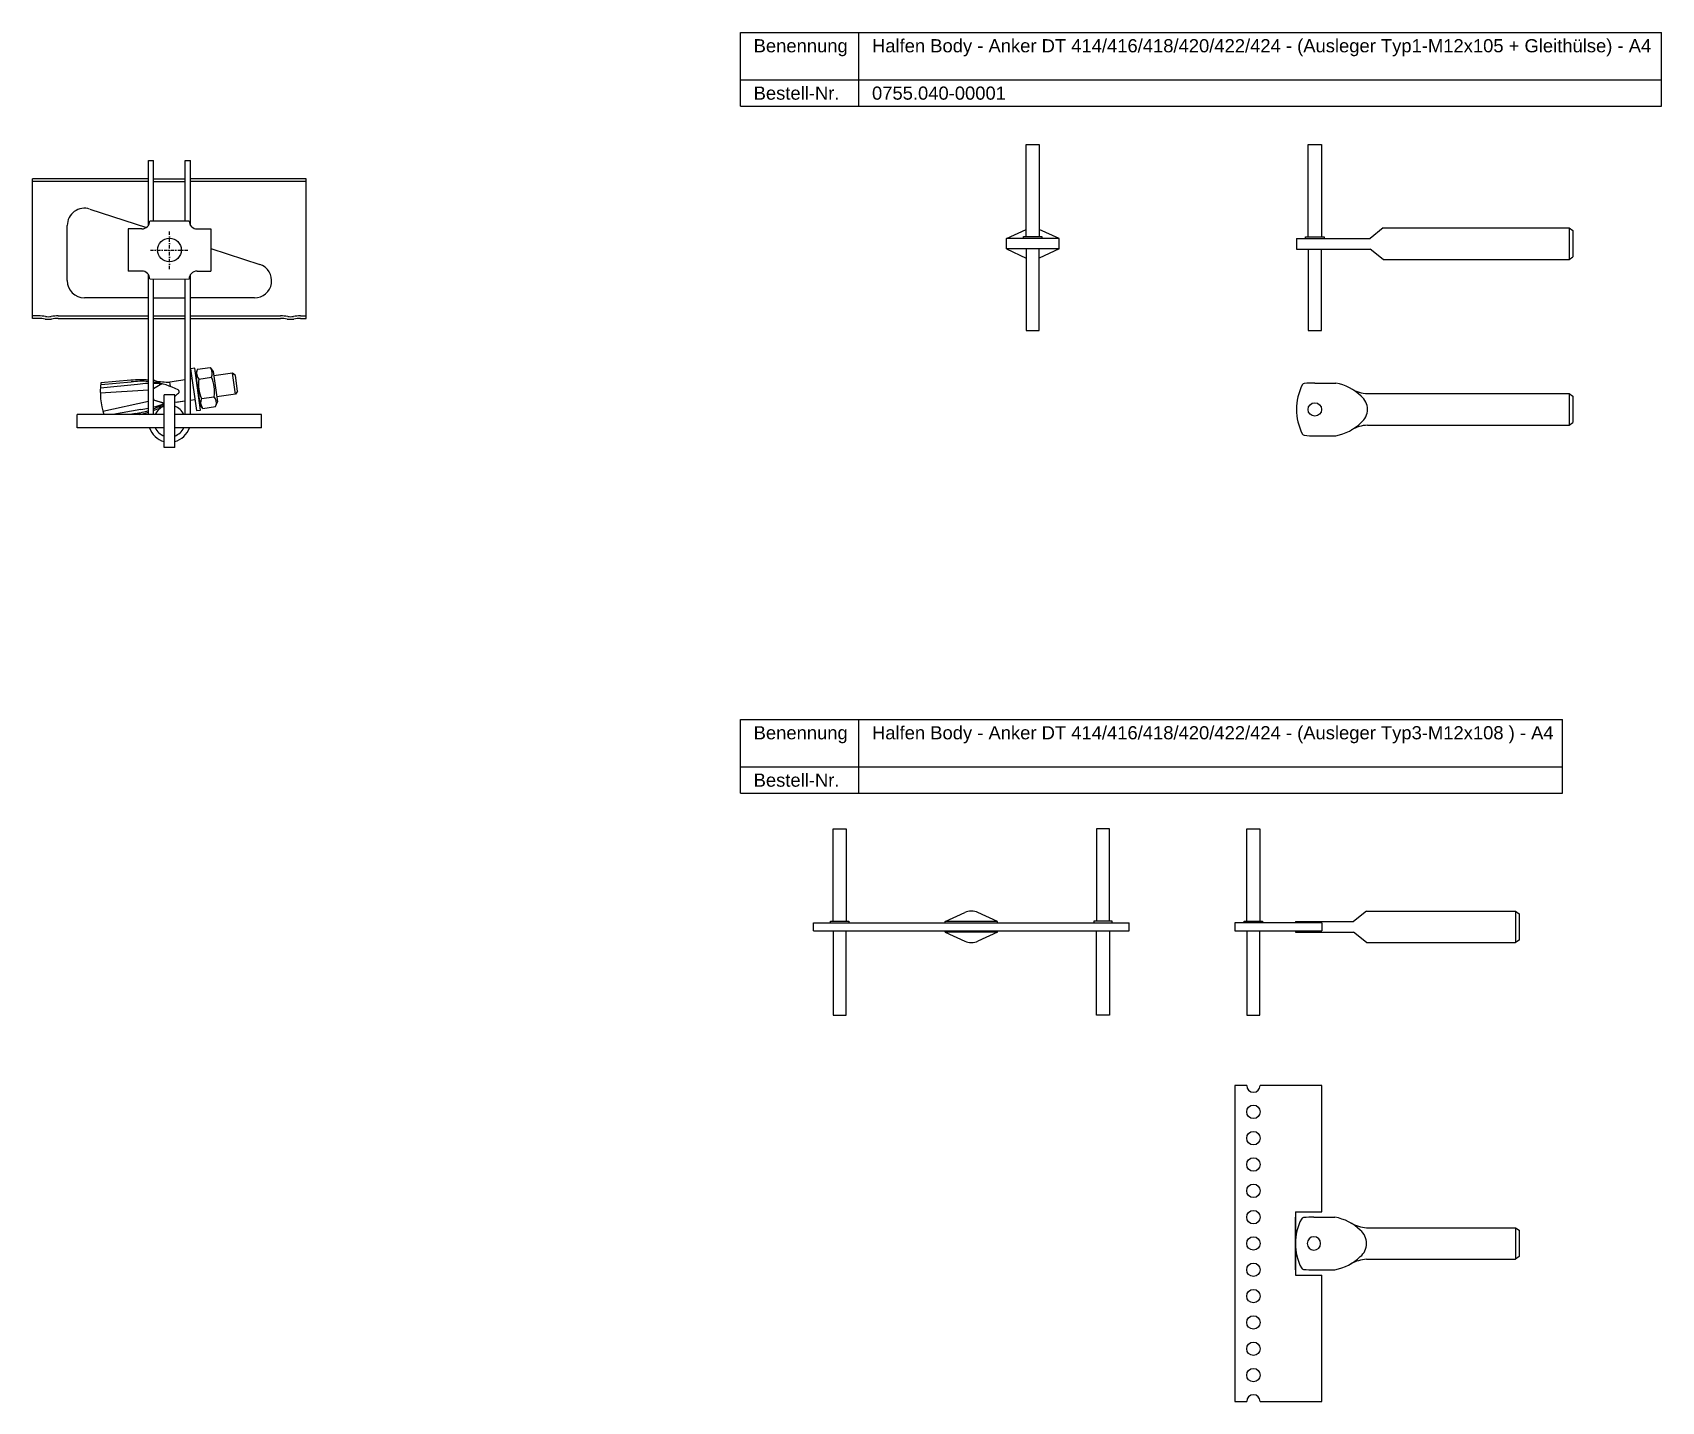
# Model space of a CAD drawing. Header units: millimetres. Extents: x 351 to 1620, y -1209 to 170.
# Drawn here: x 1001 to 1620, y -357 to 163 of the extents above; entities that cross this region are included whole.
import ezdxf

# ---------------------------------------------------------------- set-up
doc = ezdxf.new("R2010")
doc.units = ezdxf.units.MM
doc.header["$LTSCALE"] = 10
doc.linetypes.add('STRICHPUNKT2', pattern=[0.5, 0.25, -0.125, 0, -0.125])
doc.layers.add('HALFEN', color=2, linetype='Continuous')
doc.styles.add('ARIAL50', font='ARIAL.TTF', dxfattribs={"height": 5})

msp = doc.modelspace()

# ---------------------------------------------------------------- linework, layer by layer
at = {"layer": 'HALFEN'}
for p, q in [((1270.24, 162.96), (1620.1, 162.96)), ((1270.24, 134.96), (1270.24, 162.96)), ((1315.2, 134.96), (1315.2, 162.96)), ((1620.1, 134.96), (1620.1, 162.96)), ((1270.24, 144.96), (1620.1, 144.96)), ((1270.24, 134.96), (1620.1, 134.96)), ((1378.75, 85.46), (1378.75, 120.46)), ((1378.75, 120.46), (1383.75, 120.46)), ((1383.75, 120.46), (1383.75, 85.46)), ((1485.93, 85.43), (1485.93, 120.43)), ((1485.93, 120.43), (1490.93, 120.43)), ((1490.93, 120.43), (1490.93, 85.43)), ((1045.3, 89.69), (1045.3, 114.36)), ((1045.3, 114.36), (1047.3, 114.36)), ((1047.3, 91.36), (1047.3, 114.36)), ((1059.3, 91.35), (1059.3, 114.36)), ((1059.3, 114.36), (1061.3, 114.36)), ((1061.3, 89.7), (1061.3, 114.36)), ((1001.3, 54.35), (1001.3, 107.35)), ((1045.3, 107.35), (1001.3, 107.35)), ((1045.3, 106.35), (1001.3, 106.35)), ((1047.3, 107.35), (1059.3, 107.35)), ((1047.3, 106.35), (1059.3, 106.35)), ((1105.3, 107.35), (1061.3, 107.35)), ((1105.3, 106.35), (1061.3, 106.35)), ((1105.3, 54.35), (1105.3, 107.35)), ((1022.99, 95.9), (1044.53, 88.9)), ((1014.48, 68.72), (1014.48, 89.72)), ((1037.6, 88.37), (1037.58, 72.37)), ((1042.81, 88.37), (1037.6, 88.37)), ((1060.81, 91.35), (1045.81, 91.36)), ((1063.81, 88.35), (1069.02, 88.35)), ((1069.02, 88.35), (1069, 72.35)), ((1371.25, 84.76), (1378.74, 88.21)), ((1391.25, 84.76), (1383.76, 88.21)), ((1514.43, 88.73), (1509.43, 84.73)), ((1514.43, 88.73), (1585.03, 88.73)), ((1585.03, 88.73), (1585.03, 76.73)), ((1585.03, 88.73), (1586.43, 87.73)), ((1586.43, 87.73), (1586.43, 77.73)), ((1069.01, 80.95), (1087.62, 74.9)), ((1371.25, 80.76), (1371.25, 84.76)), ((1391.25, 84.76), (1371.25, 84.76)), ((1391.25, 80.76), (1371.25, 80.76)), ((1371.25, 80.76), (1378.74, 77.31)), ((1377.75, 84.76), (1377.75, 85.46)), ((1377.75, 85.46), (1384.75, 85.46)), ((1378.75, 80.76), (1378.75, 49.76)), ((1383.75, 49.76), (1383.75, 80.76)), ((1391.25, 80.76), (1383.76, 77.31)), ((1384.75, 85.46), (1384.75, 84.76)), ((1391.25, 80.76), (1391.25, 84.76)), ((1481.43, 84.73), (1509.43, 84.73)), ((1481.43, 84.73), (1481.43, 80.73)), ((1481.43, 80.73), (1509.43, 80.73)), ((1484.93, 84.73), (1484.93, 85.43)), ((1484.93, 85.43), (1491.93, 85.43)), ((1485.93, 80.73), (1485.93, 49.73)), ((1490.93, 49.73), (1490.93, 80.73)), ((1491.93, 85.43), (1491.93, 84.73)), ((1514.43, 76.73), (1509.43, 80.73)), ((1514.43, 76.73), (1585.03, 76.73)), ((1585.03, 76.73), (1586.43, 77.73)), ((1042.79, 72.37), (1037.58, 72.37)), ((1045.3, 17.86), (1045.3, 71.01)), ((1045.79, 69.36), (1060.79, 69.35)), ((1047.3, 17.86), (1047.3, 69.36)), ((1059.3, 17.86), (1059.3, 69.35)), ((1061.3, 17.86), (1061.3, 71.02)), ((1063.79, 72.35), (1069, 72.35)), ((1045.3, 62.22), (1020.98, 62.22)), ((1047.3, 62.22), (1059.3, 62.22)), ((1085.62, 62.22), (1061.3, 62.22)), ((1003.55, 55.35), (1001.3, 55.35)), ((1003.55, 54.35), (1001.3, 54.35)), ((1011.05, 55.35), (1045.3, 55.35)), ((1011.05, 54.35), (1045.3, 54.35)), ((1047.3, 55.35), (1059.3, 55.35)), ((1047.3, 54.35), (1059.3, 54.35)), ((1061.3, 55.35), (1095.55, 55.35)), ((1061.3, 54.35), (1095.55, 54.35)), ((1103.05, 55.35), (1105.3, 55.35)), ((1103.05, 54.35), (1105.3, 54.35)), ((1378.75, 49.76), (1383.75, 49.76)), ((1485.93, 49.73), (1490.93, 49.73)), ((1059.3, 31.04), (1053.47, 30.22)), ((1059.3, 31.04), (1055.8, 30.55)), ((1059.3, 31.04), (1055.8, 30.55)), ((1062.88, 35.42), (1061.3, 35.2)), ((1061.3, 35.2), (1063.53, 19.36)), ((1061.84, 31.39), (1061.3, 31.32)), ((1065.11, 19.58), (1062.88, 35.42)), ((1063.17, 33.4), (1064.78, 21.91)), ((1063.93, 35.07), (1063.19, 33.25)), ((1063.93, 35.07), (1068.71, 35.75)), ((1064.45, 31.36), (1069.23, 32.03)), ((1068.71, 35.75), (1069.92, 34.19)), ((1069.92, 34.19), (1071.54, 22.7)), ((1077.23, 33.56), (1070.15, 32.56)), ((1078.35, 25.64), (1077.23, 33.56)), ((1078.36, 32.71), (1077.23, 33.56)), ((1079.2, 26.76), (1078.36, 32.71)), ((1045.3, 27.17), (1027.03, 26)), ((1041.14, 29.29), (1027.11, 27.86)), ((1038.69, 30.92), (1027.27, 29.85)), ((1038.75, 30.22), (1027.33, 29.14)), ((1050.35, 29.57), (1047.3, 27.58)), ((1050.35, 29.57), (1047.3, 27.58)), ((1050.35, 29.57), (1047.3, 27.58)), ((1050.35, 29.57), (1047.3, 27.58)), ((1049.33, 29.66), (1050.35, 29.57)), ((1049.33, 29.66), (1050.35, 29.57)), ((1049.33, 29.66), (1050.35, 29.57)), ((1049.33, 29.66), (1050.35, 29.57)), ((1051.3, 5.36), (1051.3, 25.36)), ((1055.3, 25.36), (1051.3, 25.36)), ((1055.3, 25.36), (1051.3, 25.36)), ((1053.69, 28.61), (1053.47, 30.22)), ((1053.71, 28.51), (1053.61, 29.23)), ((1055.3, 5.36), (1055.3, 25.36)), ((1078.35, 25.64), (1071.27, 24.64)), ((1079.2, 26.76), (1078.35, 25.64)), ((1488.43, 29.81), (1496.43, 29.81)), ((1508.44, 25.81), (1585.03, 25.81)), ((1585.03, 25.81), (1585.03, 13.81)), ((1585.03, 25.81), (1586.43, 24.81)), ((1586.43, 24.81), (1586.43, 14.81)), ((1045.3, 22.85), (1028, 19.06)), ((1042.48, 19.78), (1031.74, 17.86)), ((1047.3, 23.8), (1047.37, 23.3)), ((1047.3, 23.8), (1047.37, 23.3)), ((1047.3, 23.8), (1047.37, 23.3)), ((1047.3, 23.8), (1047.37, 23.3)), ((1047.37, 23.3), (1047.3, 23.29)), ((1047.37, 23.3), (1047.3, 23.29)), ((1047.37, 23.3), (1047.3, 23.29)), ((1047.37, 23.3), (1047.3, 23.29)), ((1050.8, 22.25), (1047.37, 23.3)), ((1050.8, 22.25), (1047.37, 23.3)), ((1050.8, 22.25), (1047.37, 23.3)), ((1051.3, 22.09), (1047.37, 23.3)), ((1050.45, 21.69), (1051.3, 22.02)), ((1050.45, 21.69), (1050.8, 21.83)), ((1050.45, 21.69), (1050.8, 21.83)), ((1050.45, 21.69), (1050.8, 21.83)), ((1059.3, 22.96), (1055.3, 22.4)), ((1059.3, 22.96), (1055.8, 22.47)), ((1059.3, 22.96), (1055.8, 22.47)), ((1062.95, 23.47), (1061.3, 23.24)), ((1063.53, 19.36), (1065.11, 19.58)), ((1066.02, 20.2), (1064.81, 21.76)), ((1065.5, 23.92), (1070.28, 24.59)), ((1066.02, 20.2), (1070.8, 20.88)), ((1070.8, 20.88), (1071.54, 22.7)), ((1051.3, 17.86), (1018.3, 17.86)), ((1018.3, 12.86), (1018.3, 17.86)), ((1051.3, 12.86), (1018.3, 12.86)), ((1040.46, 18.24), (1038.41, 17.86)), ((1088.3, 17.86), (1055.3, 17.86)), ((1088.3, 12.86), (1055.3, 12.86)), ((1088.3, 12.86), (1088.3, 17.86)), ((1508.44, 13.81), (1585.03, 13.81)), ((1585.03, 13.81), (1586.43, 14.81)), ((1488.43, 9.81), (1496.43, 9.81)), ((1055.3, 5.36), (1051.3, 5.36)), ((1270.24, -98.02), (1582.53, -98.02)), ((1270.24, -126.02), (1270.24, -98.02)), ((1315.2, -126.02), (1315.2, -98.02)), ((1582.53, -126.02), (1582.53, -98.02)), ((1270.24, -116.02), (1582.53, -116.02)), ((1270.24, -126.02), (1582.53, -126.02)), ((1305.44, -174.56), (1305.44, -139.56)), ((1305.44, -139.56), (1310.44, -139.56)), ((1310.44, -139.56), (1310.44, -174.56)), ((1410.44, -139.56), (1405.44, -139.56)), ((1405.44, -139.56), (1405.44, -174.56)), ((1410.44, -174.56), (1410.44, -139.56)), ((1462.59, -174.56), (1462.59, -139.56)), ((1462.59, -139.56), (1467.59, -139.56)), ((1467.59, -139.56), (1467.59, -174.56)), ((1347.94, -174.76), (1355.43, -171.31)), ((1367.94, -174.76), (1360.45, -171.31)), ((1508.09, -170.76), (1503.09, -174.76)), ((1508.09, -170.76), (1564.69, -170.76)), ((1564.69, -170.76), (1564.69, -182.76)), ((1564.69, -170.76), (1566.09, -171.76)), ((1566.09, -171.76), (1566.09, -181.76)), ((1297.94, -178.26), (1297.94, -175.26)), ((1297.94, -175.26), (1417.94, -175.26)), ((1297.94, -178.26), (1417.94, -178.26)), ((1304.44, -175.26), (1304.44, -174.56)), ((1304.44, -174.56), (1311.44, -174.56)), ((1305.44, -178.26), (1305.44, -210.26)), ((1310.44, -210.26), (1310.44, -178.26)), ((1311.44, -174.56), (1311.44, -175.26)), ((1347.94, -175.26), (1347.94, -174.76)), ((1367.94, -174.76), (1347.94, -174.76)), ((1347.94, -178.76), (1347.94, -178.26)), ((1367.94, -178.76), (1347.94, -178.76)), ((1347.94, -178.76), (1355.43, -182.21)), ((1367.94, -178.76), (1360.45, -182.21)), ((1367.94, -175.26), (1367.94, -174.76)), ((1367.94, -178.76), (1367.94, -178.26)), ((1411.44, -174.56), (1404.44, -174.56)), ((1404.44, -174.56), (1404.44, -175.26)), ((1405.44, -210.26), (1405.44, -178.26)), ((1410.44, -178.26), (1410.44, -210.26)), ((1411.44, -175.26), (1411.44, -174.56)), ((1417.94, -178.26), (1417.94, -175.26)), ((1491.09, -175.26), (1458.09, -175.26)), ((1458.09, -175.26), (1458.09, -178.26)), ((1458.09, -178.26), (1491.09, -178.26)), ((1461.59, -175.26), (1461.59, -174.56)), ((1461.59, -174.56), (1468.59, -174.56)), ((1462.59, -178.26), (1462.59, -210.26)), ((1467.59, -210.26), (1467.59, -178.26)), ((1468.59, -174.56), (1468.59, -175.26)), ((1481.09, -174.76), (1503.09, -174.76)), ((1481.09, -174.76), (1481.09, -175.26)), ((1481.09, -178.26), (1481.09, -178.76)), ((1481.09, -178.76), (1503.09, -178.76)), ((1491.09, -175.26), (1491.09, -178.26)), ((1508.09, -182.76), (1503.09, -178.76)), ((1508.09, -182.76), (1564.69, -182.76)), ((1566.09, -181.76), (1564.69, -182.76)), ((1305.44, -210.26), (1310.44, -210.26)), ((1410.44, -210.26), (1405.44, -210.26)), ((1462.59, -210.26), (1467.59, -210.26)), ((1462.54, -237.03), (1458.09, -237.03)), ((1458.09, -237.03), (1458.09, -357.03)), ((1491.09, -237.03), (1467.64, -237.03)), ((1491.09, -285.03), (1491.09, -237.03)), ((1481.09, -285.03), (1481.09, -309.03)), ((1481.09, -285.03), (1491.09, -285.03)), ((1481.09, -307.03), (1481.09, -287.03)), ((1488.09, -287.03), (1496.09, -287.03)), ((1508.1, -291.03), (1564.69, -291.03)), ((1564.69, -291.03), (1564.69, -303.03)), ((1564.69, -291.03), (1566.09, -292.03)), ((1566.09, -292.03), (1566.09, -302.03)), ((1508.1, -303.03), (1564.69, -303.03)), ((1566.09, -302.03), (1564.69, -303.03)), ((1481.09, -309.03), (1491.09, -309.03)), ((1488.09, -307.03), (1496.09, -307.03)), ((1491.09, -357.03), (1491.09, -309.03)), ((1458.09, -357.03), (1462.54, -357.03)), ((1467.64, -357.03), (1491.09, -357.03))]:
    msp.add_line(p, q, dxfattribs=at)
at = {"layer": 'HALFEN', "color": 1, "linetype": 'STRICHPUNKT2', "ltscale": 0.5}
for p, q in [((1053.3, 73.11), (1053.3, 87.61)), ((1046.05, 80.36), (1060.55, 80.36))]:
    msp.add_line(p, q, dxfattribs=at)
at = {"layer": 'HALFEN'}
for centre, radius in [((1053.3, 80.36), 4.5), ((1488.43, 19.81), 2.55), ((1465.09, -247.03), 2.55), ((1465.09, -257.03), 2.55), ((1465.09, -267.03), 2.55), ((1465.09, -277.03), 2.55), ((1465.09, -287.03), 2.55), ((1465.09, -297.03), 2.55), ((1465.09, -307.03), 2.55), ((1465.09, -317.03), 2.55), ((1465.09, -327.03), 2.55), ((1465.09, -337.03), 2.55), ((1465.09, -347.03), 2.55)]:
    msp.add_circle(centre, radius, dxfattribs=at)
for centre, radius, start, end in [((1020.98, 89.72), 6.5, 72, 180), ((1042.81, 91.37), 3, 269.95559, 359.95559), ((1063.81, 91.35), 3, 179.95559, 269.95559), ((1381.25, 82.76), 6, 114.62432, 114.72996), ((1381.25, 82.76), 6, 65.27004, 65.37568), ((1488.43, 82.73), 6, 114.62432, 114.72996), ((1488.43, 82.73), 6, 65.27004, 65.37568), ((1085.62, 68.72), 6.5, 270, 72), ((1381.25, 82.76), 6, 245.27004, 245.37568), ((1381.25, 82.76), 6, 294.62432, 294.72996), ((1488.43, 82.73), 6, 245.27004, 245.37568), ((1488.43, 82.73), 6, 294.62432, 294.72996), ((1020.98, 68.72), 6.5, 180, 270), ((1042.79, 69.37), 3, 359.95559, 89.95559), ((1063.79, 69.35), 3, 89.95559, 179.95559), ((1003.55, 39.35), 16, 80.36636, 90), ((1003.55, 39.35), 15, 80.36636, 90), ((1007.3, 61.44), 7.41, 260.36636, 279.63364), ((1007.3, 61.44), 6.41, 260.36636, 279.63364), ((1011.05, 39.35), 16, 90, 99.63364), ((1011.05, 39.35), 15, 90, 99.63364), ((1095.55, 39.35), 16, 80.36636, 90), ((1095.55, 39.35), 15, 80.36636, 90), ((1099.3, 61.44), 7.41, 260.36636, 279.63364), ((1099.3, 61.44), 6.41, 260.36636, 279.63364), ((1103.05, 39.35), 16, 90, 99.63364), ((1103.05, 39.35), 15, 90, 99.63364), ((1042.7, -11.23), 42.29, 86.47165, 95.44157), ((1066.9, 33.6), 3.32, 162.43847, 222.43847), ((1076.68, 29.28), 12.4, 170.38303, 205.61697), ((1066.26, 33.51), 3.32, 333.56153, 33.56153), ((1058.05, 26.67), 12.4, 350.38303, 25.61697), ((1053.83, 26.23), 26.8, 172.24397, 198.21103), ((1042.86, -0.15), 30.65, 85.43459, 97.65576), ((1047.16, -13.98), 43.69, 92.44132, 97.9226), ((1042.7, -11.23), 42.29, 83.07738, 83.75165), ((1042.7, -11.23), 42.29, 83.07738, 83.75165), ((1042.7, -11.23), 42.29, 83.07738, 83.75165), ((1042.7, -11.23), 42.29, 83.07738, 83.75165), ((1042.86, -0.15), 30.65, 63.44584, 81.67144), ((1047.16, -13.98), 43.69, 87.15167, 89.81779), ((1047.16, -13.98), 43.69, 87.15167, 89.81779), ((1047.16, -13.98), 43.69, 87.15167, 89.81779), ((1047.16, -13.98), 43.69, 87.15167, 89.81779), ((1052.53, 50.74), 20.54, 256.67305, 272.61653), ((1036.01, 48.57), 30.65, 308.99536, 312.55416), ((1056.39, 26.69), 0.594, 357.93529, 73.26541), ((1056.39, 26.69), 0.594, 357.93529, 73.26541), ((1056.39, 26.69), 0.594, 357.93529, 73.26541), ((1056.42, 26.49), 0.594, 302.73459, 18.06471), ((1056.42, 26.49), 0.594, 302.73459, 18.06471), ((1056.42, 26.49), 0.594, 302.73459, 18.06471), ((1501.98, 19.81), 20.55, 153.10667, 206.89333), ((1484.54, 28.66), 1, 95.71948, 153.10667), ((1487.77, -3.56), 33.38, 88.87071, 95.71948), ((1492.96, 11.42), 18.71, 45.68888, 79.34138), ((1509.13, 39.37), 13.57, 240.09537, 267.05052), ((1502, 19.81), 6.43, 308.92503, 51.07497), ((1036.01, 48.57), 30.65, 278.34424, 287.63767), ((1032.8, 59.17), 42.29, 282.33498, 287.18811), ((1036.34, 63.04), 43.69, 278.0774, 281.83857), ((1036.01, 48.57), 30.65, 291.60765, 299.91754), ((1036.34, 63.04), 43.69, 284.53264, 288.84833), ((1036.34, 63.04), 43.69, 284.53264, 288.84833), ((1036.34, 63.04), 43.69, 284.53264, 288.84833), ((1036.34, 63.04), 43.69, 284.53264, 288.84833), ((1032.8, 59.17), 42.29, 290.04791, 292.92262), ((1032.8, 59.17), 42.29, 290.04791, 292.92262), ((1032.8, 59.17), 42.29, 290.04791, 292.92262), ((1032.8, 59.17), 42.29, 290.04791, 292.92262), ((1053.3, 15.36), 6, 109.47122, 155.37568), ((1059.33, 2.31), 20.54, 113.02649, 119.32695), ((1053.3, 15.36), 6, 24.62432, 70.52878), ((1068.47, 22.44), 3.32, 153.56153, 213.56153), ((1067.83, 22.35), 3.32, 342.43847, 42.43847), ((1053.3, 15.36), 8, 198.20996, 255.52249), ((1053.3, 15.36), 6, 204.62432, 250.52878), ((1053.3, 15.36), 8, 284.47751, 341.79004), ((1053.3, 15.36), 6, 289.47122, 335.37568), ((1492.96, 28.2), 18.71, 280.65862, 314.31112), ((1509.13, 0.26), 13.57, 92.94948, 119.90463), ((1484.54, 10.97), 1, 206.89333, 264.28052), ((1487.77, 43.19), 33.38, 264.28052, 271.12929), ((1307.94, -176.76), 6, 114.62432, 114.72996), ((1307.94, -176.76), 6, 65.27004, 65.37568), ((1357.94, -176.76), 6, 65.27004, 114.72996), ((1407.94, -176.76), 6, 114.62432, 114.72996), ((1407.94, -176.76), 6, 65.27004, 65.37568), ((1307.94, -176.76), 6, 245.27004, 245.37568), ((1307.94, -176.76), 6, 294.62432, 294.72996), ((1357.94, -176.76), 6, 245.27004, 294.72996), ((1407.94, -176.76), 6, 245.27004, 245.37568), ((1407.94, -176.76), 6, 294.62432, 294.72996), ((1465.09, -237.03), 2.55, 180, 0), ((1501.64, -297.03), 20.55, 153.10667, 206.89333), ((1484.2, -288.19), 1, 95.71948, 153.10667), ((1487.43, -320.41), 33.38, 88.87071, 95.71948), ((1492.63, -305.42), 18.71, 45.68888, 79.34138), ((1508.8, -277.48), 13.57, 240.09537, 267.05052), ((1488.09, -297.03), 2.55, 90, 270), ((1488.09, -297.03), 2.55, 270, 90), ((1501.66, -297.03), 6.43, 308.92503, 51.07497), ((1492.63, -288.64), 18.71, 280.65862, 314.31112), ((1508.8, -316.58), 13.57, 92.94948, 119.90463), ((1484.2, -305.88), 1, 206.89333, 264.28052), ((1487.43, -273.65), 33.38, 264.28052, 271.12929), ((1465.09, -357.03), 2.55, 0, 180)]:
    msp.add_arc(centre, radius, start, end, dxfattribs=at)

# ---------------------------------------------------------------- texts
at = {"layer": 'HALFEN', "style": 'ARIAL50'}
for s, p in [('Benennung', (1275.24, 155.46)), ('Halfen Body - Anker DT 414/416/418/420/422/424 - (Ausleger Typ1-M12x105 + Gleithülse) - A4', (1320.2, 155.46)), ('Bestell-Nr.', (1275.24, 137.46)), ('0755.040-00001', (1320.2, 137.46)), ('Benennung', (1275.24, -105.52)), ('Halfen Body - Anker DT 414/416/418/420/422/424 - (Ausleger Typ3-M12x108 ) - A4', (1320.2, -105.52)), ('Bestell-Nr.', (1275.24, -123.52))]:
    msp.add_text(s, height=5, dxfattribs=at).set_placement(p)

doc.saveas('drawing.dxf')
